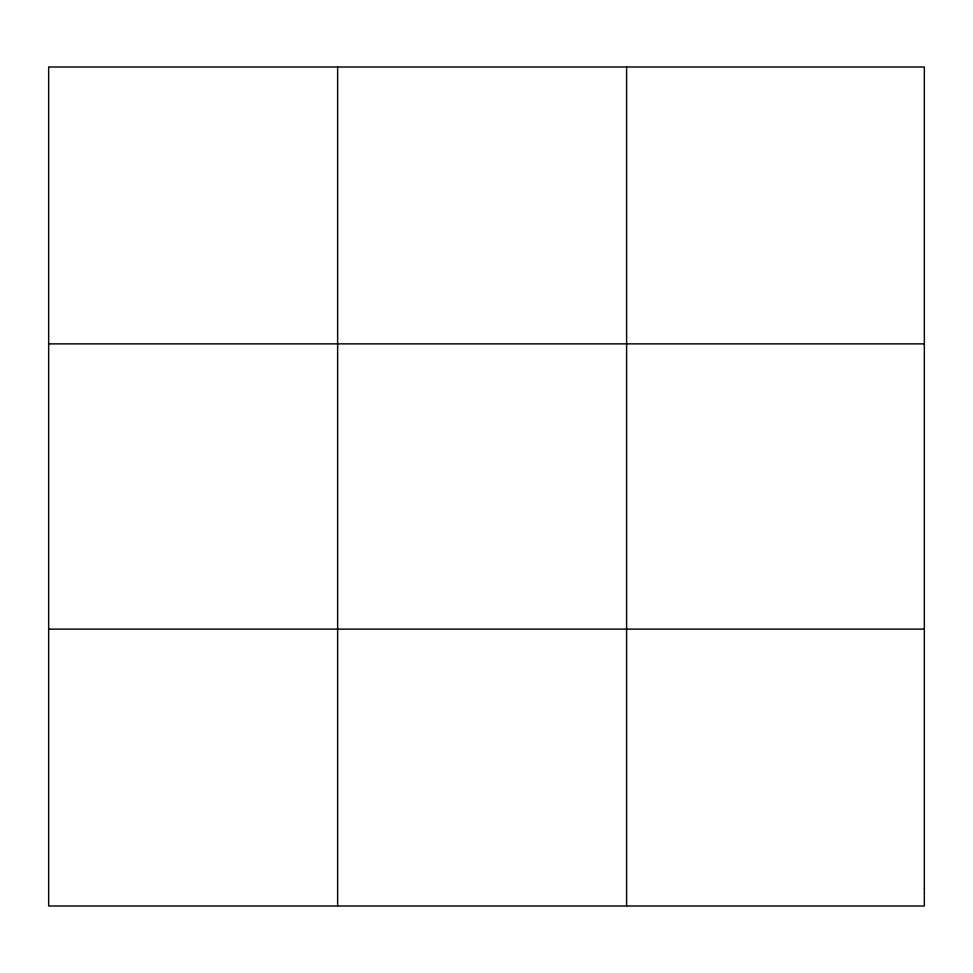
<?xml version="1.0" encoding="UTF-8"?>
<svg xmlns="http://www.w3.org/2000/svg" width="973" height="973" viewBox="0 0 973 973"><rect width="100%" height="100%" fill="white"/><g stroke="black" fill="none" stroke-linecap="round" stroke-linejoin="round"><path stroke-width="1.46" d="M337.631 905.997L337.631 67.003M626.612 905.997L626.612 67.003M48.65 343.87L924.35 343.87M48.65 629.13L924.35 629.13M924.35 888.69L924.35 905.997L48.65 905.997L48.65 67.003L924.35 67.003L924.35 888.69"/></g></svg>
